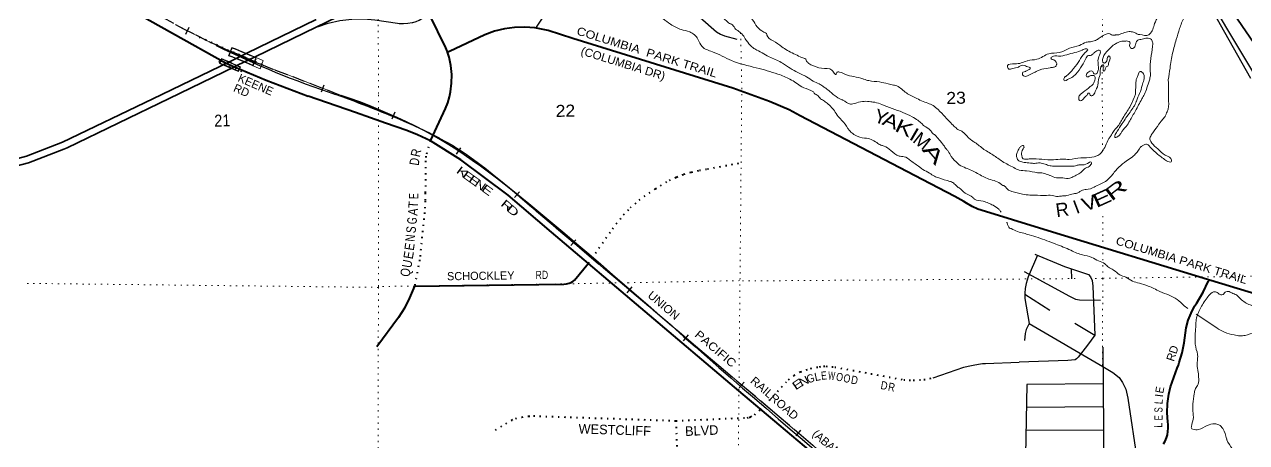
# Model space of a CAD drawing. Header units: feet. Extents: x 245918 to 509309, y -547785 to -360805.
# Drawn here: x 424774 to 442685, y -458892 to -452765 of the extents above; entities that cross this region are included whole.
import ezdxf
from ezdxf.enums import TextEntityAlignment as Align

# ---------------------------------------------------------------- set-up
doc = ezdxf.new("R2010")
doc.units = ezdxf.units.FT
doc.header["$LTSCALE"] = 60
for name, pattern in [('DOTTED', [1.5, 0.3, -1.2]), ('LONG_DASHED', [7.5, 6, -1.5]), ('MEDIUM_DASHED', [4.5, 3, -1.5])]:
    doc.linetypes.add(name, pattern=pattern)
for name, color, linetype, lineweight in [('18', 7, 'Continuous', 35), ('19', 7, 'Continuous', 25), ('23', 7, 'Continuous', 70), ('26', 7, 'Continuous', 40), ('27', 7, 'Continuous', 13), ('29', 7, 'Continuous', 25), ('34', 7, 'Continuous', 25), ('39', 7, 'Continuous', 13), ('53', 7, 'DOTTED', 40), ('55', 7, 'Continuous', 13), ('63', 7, 'Continuous', 25), ('7', 7, 'DOTTED', 13)]:
    doc.layers.add(name, color=color, linetype=linetype, lineweight=lineweight)
doc.layers.add('41', color=7, linetype='Continuous')
doc.layers.add('54', color=7, linetype='Continuous')

msp = doc.modelspace()

# ---------------------------------------------------------------- linework, layer by layer
at = {"layer": '18'}
msp.add_line((426894.41, -453851.1), (427851.92, -453385.81), dxfattribs=at)
for points in [[(429048.03, -452805.54), (429844.05, -452419.41), (429870.12, -452406.76), (429894.05, -452394.89), (430465.8, -452111.26)], [(426654.44, -453855.55), (427777.22, -453310.86), (428034.73, -453185.94), (429048.21, -452694.32)], [(427851.92, -453385.81), (427897.51, -453363.65), (428155.33, -453238.58), (429048.03, -452805.54)], [(420423.59, -455463.45), (420571.55, -455439.46), (421032.41, -455364.74), (421059.06, -455360.42), (421082.41, -455357.43), (423374.03, -455063.48), (423394.36, -455060.87), (423424.03, -455057.43), (424015.7, -454988.87), (424043.2, -454985.68), (424065.7, -454981.37), (424274.23, -454941.45), (424834.17, -454790.93), (425350.32, -454592.33), (425375.8, -454582.52), (425400.32, -454570.71), (426894.41, -453851.1)], [(420426.11, -455361.74), (420570.63, -455338.31), (421041.41, -455261.98), (423390.97, -454960.6), (424028.14, -454886.77), (424253.36, -454843.65), (424803.19, -454695.85), (425334.57, -454491.39), (426654.44, -453855.55)]]:
    msp.add_lwpolyline(points, dxfattribs=at)
at = {"layer": '19'}
msp.add_lwpolyline([(429048.03, -452805.54), (429083.58, -452793.54), (429225.58, -452745.58), (429397.56, -452706.95), (429572.63, -452686.51), (429748.88, -452684.48), (429910.97, -452698.98), (430240.7, -452745.02), (430265.8, -452748.52), (430290.7, -452749.51), (430330.26, -452751.08), (430394.73, -452746.89), (430458.41, -452735.97), (430466.75, -452734.03), (430514.66, -452719.84), (430560.83, -452700.73), (430584.37, -452688.7), (430710.72, -452616.92)], dxfattribs=at)
at = {"layer": '23', "lineweight": 35}
msp.add_lwpolyline([(443140.46, -453544.46), (442326.77, -452353.44), (442003.24, -451893.83)], dxfattribs=at)
at = {"layer": '26'}
msp.add_line((427729.63, -453333.99), (427851.92, -453385.81), dxfattribs=at)
for points in [[(423958.78, -451101.62), (424626.52, -451471.45), (426160.02, -452452.24), (427729.63, -453333.99)], [(430976.69, -453171.4), (430974.92, -453166.08), (430948.23, -453107.29), (430710.72, -452616.92)], [(435155.41, -453696.61), (432809.91, -452968.86), (432449.16, -452854.28), (432402.34, -452842.38), (432255.37, -452815.7), (432106.42, -452804.53), (431957.12, -452808.99), (431809.11, -452829.03), (431664, -452864.44), (431523.38, -452914.82), (431003.8, -453158.68), (430976.69, -453171.4)], [(431015.79, -453774.4), (431019.66, -453752.66), (431034.67, -453624.87), (431036.25, -453496.2), (431024.36, -453368.08), (430999.15, -453241.9), (430995.33, -453227.34), (430976.69, -453171.4)], [(427851.92, -453385.81), (428318.09, -453583.33), (428932.52, -453813.25)], [(430725.21, -454472.15), (430536.39, -454383.33), (430378.84, -454321.1), (430067.89, -454209.09), (429624.26, -454055.59), (428932.52, -453813.25)], [(435246.37, -458133.12), (432497.38, -455806.88), (431863.95, -455267.88), (431167.57, -454747.97), (430725.21, -454472.15), (430947.15, -453997.68), (430981.15, -453912.07), (431006.01, -453823.38), (431015.79, -453774.4)], [(442140.39, -456509.82), (442111.01, -456500.84), (439840.88, -455807.21), (439253.72, -455627.81), (438797.5, -455488.42), (438748.31, -455470.61), (438661.45, -455430.94), (438579.21, -455382.41), (438539.74, -455357.13), (438409.9, -455286.06), (437928.6, -455034.65), (436143.52, -454102.19), (435979.43, -454016.39), (435691.92, -453895.41), (435155.41, -453696.61)], [(430492.09, -456597.89), (432680.48, -456568.62), (432716.37, -456564.63), (432757.59, -456555.32), (432785.51, -456546.01), (432813.43, -456531.37), (432836.03, -456512.75), (433038.95, -456265.17)], [(441469.85, -458912.75), (441493, -458869.28), (441511.48, -458823.63), (441525.09, -458776.3), (441533.67, -458727.81), (441537.14, -458678.68), (441535.46, -458629.46), (441530.29, -458589.67), (441521.16, -458454.5), (441526.21, -458319.12), (441545.39, -458185), (441571.66, -458076.48), (441665.86, -457802.98), (441685.63, -457755.34), (441698.94, -457719.47), (441741.59, -457576.29), (441769.05, -457429.43), (441800.47, -457210.19), (441800.63, -457209.62), (441830.77, -457100.16), (441872.18, -456994.45), (441924.42, -456893.65), (441950.19, -456851.91), (442050.94, -456687.6), (442124.39, -456533.71), (442140.39, -456509.82)], [(443962.01, -457065.48), (442161.01, -456516.11), (442140.39, -456509.82)], [(430492.09, -456597.89), (430418.3, -456771.49), (430343.85, -456920.48), (430256.65, -457060.6), (429936.49, -457488.55)], [(439161.5, -460973.81), (439117.63, -460953.86), (439005.01, -460910.42), (438980.1, -460901.31), (438955.01, -460890.95), (438735.73, -460800.4), (438710.83, -460790.12), (438685.73, -460777.15), (438200.79, -460526.58), (437694.94, -460195.87), (437226.42, -459814.1), (436959.04, -459582.4), (436390.52, -459101.31), (435834.39, -458630.71), (435246.37, -458133.12)]]:
    msp.add_lwpolyline(points, dxfattribs=at)
at = {"layer": '29'}
for p, q in [((440116.88, -456346.23), (440117.06, -456492.13)), ((439435.41, -456716.26), (439799.73, -456949.67)), ((439501.27, -457147.23), (440580.1, -457775.16)), ((440168.02, -457143.26), (440459.88, -457320.21)), ((439457.91, -458371.98), (440585.89, -458362.21)), ((439452.85, -458711.95), (440589.28, -458706.34))]:
    msp.add_line(p, q, dxfattribs=at)
for points in [[(433679.08, -451887.33), (433993.73, -451982), (434027.53, -452000.21), (434065.85, -452033.43), (434136.42, -452123.3), (434301.5, -452354.41), (434679.06, -452660.62), (434918.98, -452871.72), (434976.3, -452905.21), (435033.93, -452930.5), (435212.79, -452978.21)], [(432267.34, -452817.87), (432408.11, -452616.14), (432446.9, -452583.43), (432494.96, -452554.8), (432566.48, -452529.25), (432615.01, -452516.47), (432692.79, -452508.54), (433039.12, -452517.18), (433883.94, -452547.85), (433989.22, -452544.58), (434022.43, -452536.91), (434057.98, -452523.19), (434175.74, -452440.82), (434285.88, -452341.75)], [(439584.48, -456130), (440015.38, -456312.38), (440366.13, -456429.34), (440398.4, -456464.63), (440421.79, -456518.46), (440433.59, -456599.77), (440459.88, -457320.21), (440352.6, -457464.11), (440217.14, -457639.36), (440193.75, -457662.76), (440172.59, -457677.32), (440064.7, -457689.42), (439350.25, -457711.37)], [(439619.1, -456144.65), (439483.69, -456462.57), (439455.85, -456560.58), (439441.82, -456633.12), (439434.8, -456700.98), (439437.9, -456779.01), (439501.27, -457147.23)], [(439428.1, -456385.77), (440088.06, -456746.33), (440177.08, -456792.52), (440234.68, -456801.61), (440543.83, -456807.32)], [(439501.23, -457145.23), (439454.68, -457236.86), (439438.1, -457294.25), (439432.07, -457394.23)], [(440577.31, -457491.94), (440595.02, -459288.72), (440600.71, -459317.19), (440617.08, -459338.25), (440662.19, -459377.38)], [(438092.05, -457941.3), (438543.33, -457789.43), (438606.85, -457771.89), (438679.98, -457755.93), (438754.43, -457742.63), (438812.93, -457734.65), (438860.5, -457730.91), (439350.25, -457711.37)], [(440580.1, -457775.16), (440725.31, -457865.2), (440817.27, -457938.81), (440866.31, -458012.41), (440915.36, -458110.55), (440946.01, -458239.36), (441088.33, -459191.38)], [(440582.64, -458032.28), (439462.87, -458038.69), (439447.41, -459077.49), (440592.78, -459061.08)]]:
    msp.add_lwpolyline(points, dxfattribs=at)
at = {"layer": '29', "linetype": 'DOTTED', "lineweight": 100}
msp.add_arc((421645.65, -467406.36), 15316.37, 65.65057, 67.03741, dxfattribs=at)
at = {"layer": '34'}
for p, q in [((441699.61, -451655.06), (443922.86, -455387.77)), ((441699.66, -451655.12), (443922.91, -455387.84)), ((441699.67, -451655.13), (443922.92, -455387.85)), ((441699.68, -451655.14), (443922.93, -455387.86))]:
    msp.add_line(p, q, dxfattribs=at)
at = {"layer": '34', "lineweight": 13}
for p, q in [((428445.7, -453430.18), (429421.28, -453805.52)), ((431922.27, -455199.33), (432034.18, -455294.56))]:
    msp.add_line(p, q, dxfattribs=at)
at = {"layer": '34'}
msp.add_lwpolyline([(441766.56, -451835.02), (441794.52, -451877.6), (441822.03, -451920.97), (441848.48, -451964.5), (441852.99, -451971.91), (441871.21, -452005.97), (442744.4, -453551.72)], dxfattribs=at)
at = {"layer": '34', "lineweight": 13}
for points in [[(441852.04, -451972.45), (441870.25, -452006.5), (442744.82, -453551.98)], [(432034.18, -455294.56), (432555.61, -455738.26), (433533.97, -456566.16), (434953.92, -457767.74), (435835.32, -458513.59)], [(435835.32, -458513.59), (437017.58, -459514.03), (437285.36, -459746.08)]]:
    msp.add_lwpolyline(points, dxfattribs=at)
for centre, radius, start, end in [((432732.35, -442100.98), 12113.06, 241.68253, 249.27477), ((426697.72, -461877.73), 8519.88, 61.44366, 71.30773), ((426555.59, -461651.81), 8392.61, 50.25583, 59.85392)]:
    msp.add_arc(centre, radius, start, end, dxfattribs=at)
at = {"layer": '34', "linetype": 'DOTTED', "lineweight": 100}
msp.add_arc((424315.58, -462098.73), 9590.58, 65.73942, 68.75715, dxfattribs=at)
at = {"layer": '34'}
for centre, major_axis, ratio, start_param, end_param in [((433944.25, -440078.75), (14431.82, -1012.35), 0.999999, 4.32742854, 4.45818459), ((433944.25, -440078.75), (14066.96, -3379.81), 0.999998, 4.49319284, 4.62394888), ((425830.64, -464253.07), (11006.37, -760.49), 0.999999, 1.16663174, 1.31660711), ((425830.64, -464253.07), (10731.19, -2561.31), 0.999998, 1.33194099, 1.48191636)]:
    msp.add_ellipse(centre, major_axis=major_axis, ratio=ratio, start_param=start_param, end_param=end_param, dxfattribs=at)
for points in [[(429397.76, -453807.64), (430469.16, -454241.07), (431189.44, -454626.6), (431626.75, -454952.95), (437238.26, -459726.27), (438107.72, -460352.94), (438548.7, -460588.04), (439038.79, -460817.97), (439754.42, -461033.08), (440795.69, -461183.92), (441366.2, -461184.97), (444030.98, -461107.69)], [(429397.79, -453807.7), (430469.19, -454241.13), (431189.47, -454626.65), (431626.78, -454953), (437238.28, -459726.3), (438107.74, -460352.97), (438548.72, -460588.07), (439038.81, -460818), (439754.44, -461033.11), (440795.7, -461183.94), (441366.22, -461184.99), (444030.99, -461107.7)]]:
    msp.add_spline(points, degree=3, dxfattribs=at)
at = {"layer": '39'}
for p, q in [((437509.41, -453652.29), (437430.96, -453632.92)), ((440461.43, -453579.79), (440454.47, -453595.97)), ((440511.22, -453594.82), (440513.55, -453583.87)), ((441770.32, -456890.54), (441825.28, -456927.27)), ((441947.36, -457008.87), (442248.18, -457209.93))]:
    msp.add_line(p, q, dxfattribs=at)
for points in [[(434135.73, -450585.38), (434270.82, -450731.15), (434310.13, -450778.31), (434398.16, -450926.54), (434459.55, -451053.38), (434465.88, -451065.26), (434507.65, -451130.4), (434575.13, -451180.86), (434577.84, -451208.88), (434590.53, -451234.64), (434602.75, -451320.59), (434634.91, -451402.02), (434729.92, -451588.19), (434770.87, -451699.49), (434836.78, -451924.5), (434930.18, -452126.76), (435012.08, -452271.13), (435042.4, -452280.4), (435053.46, -452242.01), (435026.65, -452134.37), (435024.39, -452124.39), (435017.3, -452082.46), (435053.54, -452087.56), (435098.8, -452210.79), (435181.05, -452369.19), (435237.27, -452450.03), (435299.54, -452532.72), (435444.14, -452697.58), (435609.14, -452875.98), (435654.06, -452906.94), (435656.42, -452920.93), (435748.81, -453004.87), (435873.38, -453092), (435954.94, -453144.12), (436143.9, -453239.68), (436164.2, -453249.19), (436225, -453273.75), (436237.78, -453303.52)], [(436473.31, -453671.4), (436420.7, -453633.91), (436333.44, -453593.97), (436237.6, -453532.18), (436166.52, -453497.87), (435944.68, -453371.04), (435885.52, -453332.4), (435712.96, -453250.47), (435507.55, -453139.28), (435452.57, -453106.57), (435374.31, -453026.29), (435338.89, -452975.02), (435288.95, -452904.07), (435227.54, -452855.46), (435196.87, -452832.16), (435149.18, -452771.17), (435124.72, -452755.73), (435118.66, -452753.88), (435073.74, -452722.91), (435016.14, -452666.19), (434939.88, -452585.86), (434909.25, -452564.56), (434892.04, -452518.86), (434849.39, -452419.64), (434807.82, -452362.51), (434722.89, -452256.32), (434688.1, -452229.11), (434653.25, -452199.89), (434545.59, -452146.43), (434455.86, -452088.5), (434402.37, -452035.69), (434396.2, -452029.82), (434350.47, -451966.78), (434286.59, -451900.19), (434185.42, -451786.38), (434114.56, -451681.85), (434042.46, -451607.43), (433992.61, -451540.49), (433981.37, -451492.62), (433964.32, -451418.37), (433948.69, -451362.11), (433915.61, -451273.63), (433808.38, -451079.74), (433783.41, -451044.26), (433745.23, -450962.98), (433722.46, -450935.46), (433719.65, -450903.44), (433700.18, -450888.51), (433612.65, -450757.21), (433582.95, -450718.14)], [(441095.53, -452911.05), (441119.64, -452912.45), (441252.07, -452915.16), (441261.89, -452906.89), (441310.26, -452837.48), (441338.19, -452752.53), (441453.3, -452547.06), (441498.81, -452443.62), (441535.46, -452386.54), (441555.1, -452370), (441556.84, -452359.93), (441630.56, -452261.8), (441687.51, -452214.24), (441808.78, -452092.86), (441828.81, -452077.78)], [(442328.25, -452176.2), (442375.95, -452154.89), (442467.81, -452138.55), (442556.1, -452140.36), (442628.61, -452152.58), (442757.61, -452177.43), (442797.95, -452186.46), (442875.08, -452222.63), (442918.55, -452275.71), (442943.07, -452293.14), (442985.41, -452302.11), (443033.88, -452314.94), (443103.04, -452353.33), (443178.54, -452403.6), (443244.31, -452466.13), (443252.53, -452473.96), (443342.71, -452549.92), (443418.19, -452600.19), (443570.92, -452690.65), (443619.54, -452709.48), (443737.53, -452774.74), (443881.36, -452884.23)], [(441536.86, -453575.19), (441563.38, -453404.81), (441601.86, -453183.2), (441655.05, -452987.3), (441703.03, -452823.63), (441769.2, -452665.52), (441807.66, -452600.37), (441881.48, -452506.25), (441974.63, -452383.58), (441990.46, -452358.48)], [(434023.53, -452585.45), (434244.38, -452761.76), (434398.76, -452838.13), (434524, -452873.1), (434645.02, -452978.38), (434706.01, -453089.18), (434856.34, -453163.64), (435138.41, -453292.96), (435500.16, -453400.23), (435817.4, -453492.58), (435993.78, -453566.38), (436165.38, -453677.37)], [(440460.75, -453580.85), (440467.78, -453542.56), (440455.15, -453518.81), (440436.9, -453511.24), (440402.88, -453514.1), (440357.24, -453533.29), (440343.16, -453531.65), (440334.69, -453513.8), (440345.94, -453483.43), (440371.34, -453456.72), (440407.11, -453443.79), (440431.47, -453455.22), (440440.04, -453477.07), (440470.58, -453494.35), (440507.53, -453449.3), (440514.28, -453398.98), (440514.12, -453392.97), (440512.7, -453258.61), (440542.38, -453163.59), (440537.91, -453145.65), (440474.17, -453163.29), (440434.85, -453194.36), (440411.31, -453215.02), (440355.45, -453226.44), (440336.07, -453253.01), (440272.88, -453370.92), (440181.69, -453491.55), (440124.78, -453541.12), (440081.15, -453560.27), (440011.6, -453586.08), (440008.99, -453562.07), (440028.21, -453529.5), (440034.13, -453525.34), (440149.58, -453412.13), (440234.76, -453291.65), (440322.05, -453175.13), (440354.89, -453126.16), (440334.7, -453120.66), (440275.03, -453140.2), (440169.67, -453176.93), (440050.11, -453208.02), (439930.31, -453229.06), (439834.25, -453237.49), (439822.59, -453251.82), (439818.73, -453257.93), (439837.33, -453279.54), (439859.53, -453285), (439890.26, -453310.3), (439903.26, -453348.09), (439899.45, -453356.2), (439893.85, -453372.4), (439854.22, -453391.44), (439806.27, -453398.66), (439684.51, -453421.77), (439634.76, -453437.05), (439573.44, -453470.68), (439492.18, -453508.82), (439428.4, -453524.46), (439403.93, -453509.02), (439399.47, -453491.08), (439406.82, -453464.82), (439444.6, -453451.84), (439458.42, -453443.47), (439513.53, -453401.98), (439501.2, -453390.25), (439460.8, -453379.23), (439426.32, -453364.04), (439384.28, -453367.1), (439342.69, -453388.2), (439255.07, -453412.46), (439201.05, -453417.82), (439190.77, -453408.05), (439183.74, -453368.11), (439285.4, -453343.5), (439468.79, -453298.79), (439474.75, -453296.64), (439612.58, -453275.14), (439787.04, -453194.54), (439941.01, -453176.65), (440010.61, -453152.83), (440087.81, -453112.79), (440235.16, -453070.99), (440334.31, -453026.38), (440396.29, -453018.82), (440469.99, -452998.92), (440525.3, -452965.45), (440644.03, -452902.29), (440682.12, -452901.34), (440704.52, -452914.82), (440760.79, -452919.43), (440766.76, -452917.27), (440790.81, -452916.68), (440874.38, -452890.51), (440964.12, -452870.21), (440996.24, -452871.41), (441026.46, -452876.67), (441095.53, -452911.05)], [(441260.87, -453580.62), (441275.4, -453516.33), (441271.35, -453436.19), (441283, -453263.4), (441306.62, -453088.3), (441309.31, -453036.08), (441289.99, -452986.42), (441257.46, -452969.17), (441209.25, -452966.37), (441135.5, -452984.27), (441103.58, -452991.08), (441066.31, -453024.1), (441057.32, -453064.45), (441040.24, -453102.99), (441016.55, -453117.63), (440986.23, -453108.36), (440973.64, -453086.6), (440971.48, -453080.64), (440976.07, -453024.36), (440941.53, -453007.18), (440915.48, -453007.83), (440839.46, -453015.75), (440805.7, -453028.63), (440748.28, -453058.14), (440687.42, -453109.82), (440593.97, -453220.47), (440573.4, -453279.16), (440578.32, -453315.14), (440600.79, -453330.62), (440610.7, -453326.37), (440616.67, -453324.21), (440638.05, -453297.6), (440654.5, -453235), (440666.33, -453226.69), (440680.62, -453236.36), (440663.02, -453333.08), (440657.88, -453367.31), (440620.46, -453394.32), (440605.6, -453440.82), (440591.72, -453447.19), (440581.23, -453429.4), (440589.52, -453360.99), (440577.39, -453357.28), (440567.53, -453363.55), (440540.11, -453468.54), (440540.37, -453478.57), (440514.81, -453577.49), (440513.55, -453583.87)], [(436237.78, -453303.52), (436268.67, -453334.83), (436301.25, -453354.07), (436457.02, -453406.34), (436608.16, -453434.64), (436655.8, -453493.63), (436663.92, -453497.43), (436677.64, -453485.05), (436681.19, -453466.91), (436721.17, -453461.9), (436806.28, -453495.87), (437062.68, -453561.66), (437076.85, -453567.32), (437149.58, -453587.56), (437306.53, -453607.7), (437431.57, -453634.66)], [(441178.04, -453582.14), (441176.05, -453489.79), (441149.75, -453461.91), (441127.63, -453454.05), (441101.81, -453486.33), (441080.18, -453542.63), (441065.49, -453584.39)], [(441119.77, -454579.31), (441112.91, -454593.08), (441066.82, -454651.7), (441013.07, -454704.22), (440927.29, -454765.01), (440813.69, -454858.09), (440708.32, -454977.17), (440652.62, -455037.73), (440580.8, -455086.39), (440497.84, -455124.23), (440453.72, -455147.59), (440334.84, -455182.43), (440320.8, -455182.53), (440240.88, -455215.08), (440202.86, -455235.52), (440196.86, -455237.58), (440150.8, -455245.93), (440051.41, -455272.18), (439999.5, -455277.37), (439944.99, -455282.56), (439899.33, -455287.41), (439862.2, -455276.11), (439753.82, -455268.88), (439575.3, -455268.17), (439511.1, -455266.63), (439400.65, -455249.39), (439245.92, -455212.42), (439196.61, -455191.47), (439163.23, -455156.87), (439128.91, -455127.04), (439098.74, -455117.24), (439092.68, -455111.26), (438909.52, -455030.37), (438740.37, -454947.39), (438569.26, -454868.42), (438474.61, -454820.98), (438452.39, -454801.09), (438357.34, -454701.52), (438311.09, -454621.99), (438285.13, -454590.85), (438246.2, -454536.34), (438217.65, -454500), (438178.71, -454453.28), (438121.61, -454388.39), (438075.77, -454350.63), (438045.36, -454308.74), (437962.68, -454253.2), (437924.3, -454217.37), (437867.76, -454169.66), (437783.11, -454118.14), (437648.21, -454052.95), (437489.3, -453995.95), (437338.41, -453938.9), (437237.86, -453905.55), (437177.63, -453897.96), (437131.45, -453892.28), (437029.2, -453899.05), (436913.09, -453927.96), (436881.03, -453932.22), (436768.24, -453872.88), (436754.15, -453866.96), (436643.32, -453801.59), (436518.16, -453700.23), (436473.22, -453671.35)], [(441065.49, -453584.39), (441059.53, -453721.26), (441056.03, -453787.47), (441038.36, -453835.72), (440973.26, -453974.57), (440872.22, -454135.74), (440787.02, -454270.71), (440733.36, -454333.26), (440697.74, -454395.69), (440667.98, -454438.02), (440616.67, -454544.68), (440569.17, -454627.25), (440519.41, -454675.74), (440489.45, -454691.99), (440341.22, -454717.14), (440273.04, -454719.64), (440256.99, -454719.76), (440086.68, -454743.06), (439982.34, -454737.8), (439858.06, -454748.74), (439683.49, -454739.98), (439524.99, -454735.12), (439470.85, -454737.51), (439400.53, -454721.98), (439398.47, -454715.98), (439388.1, -454671.94), (439409.52, -454589.57), (439423.26, -454551.37), (439417.18, -454543.38), (439381.11, -454547.66), (439353.27, -454577.95), (439347.34, -454590.02), (439317.77, -454656.41), (439311.97, -454682.53), (439318.22, -454712.56), (439336.6, -454754.54), (439358.75, -454766.4), (439424.46, -454786.15), (439519.44, -454795.32), (439575.65, -454800.92), (439657.84, -454794.31), (439732.19, -454811.82), (439806.59, -454835.33), (439874.83, -454840.86), (440031.29, -454841.72), (440039.32, -454841.66), (440125.57, -454843.04), (440193.69, -454832.52), (440237.72, -454820.17), (440329.94, -454813.47), (440407.94, -454784.84), (440410.1, -454804.88), (440402.18, -454816.97), (440378.33, -454845.21), (440310.39, -454879.8), (440286.53, -454906.04), (440152.81, -454991.24), (440094.85, -455017.73), (439990.53, -455014.48), (439898.23, -455011.14), (439807.73, -454979.72), (439793.64, -454973.8), (439705.15, -454944.36), (439622.85, -454936.95), (439462.18, -454910.04), (439353.77, -454898.8), (439273.26, -454863.29), (439110.09, -454774.24), (438968.93, -454677), (438817.74, -454581.85), (438751.13, -454528.19), (438688.16, -454483.96), (438652.19, -454459.97), (438603.85, -454418.97), (438541.14, -454351.24), (438529.02, -454341.31), (438454.49, -454301.75), (438402, -454258.01), (438268.54, -454120.61), (438163.37, -454011.09), (438090.71, -453953.46), (438014.23, -453919.92), (437831.08, -453841.05), (437681.98, -453755.91), (437540.39, -453659.03), (437509.41, -453652.29)], [(440454.47, -453595.97), (440435.07, -453639.58), (440393.24, -453675.98), (440289.58, -453758.96), (440249.69, -453787.32), (440226.03, -453839.63), (440228.22, -453863.68), (440232.34, -453877.69), (440266.44, -453877.45), (440316.21, -453828.95), (440344.1, -453804.68), (440363.89, -453770.44), (440381.96, -453772.33), (440392.23, -453802.33), (440406.32, -453810.25), (440426.37, -453808.09), (440468.01, -453747.64), (440483.76, -453709.42), (440487.72, -453703.37), (440511.24, -453594.75)], [(441260.87, -453580.62), (441225.8, -453693.99), (441190.42, -453786.49), (441150.84, -453854.96), (441055.95, -454032.12), (440972.83, -454177.12), (440921.32, -454257.7), (440879.54, -454302.12), (440782.14, -454415.14), (440756.11, -454421.34), (440753.93, -454399.29), (440787.5, -454330.87), (440860.83, -454218.04), (440977.85, -454048.73), (441068.9, -453893.67), (441070.85, -453887.63), (441118.12, -453774.99), (441155.32, -453658.41), (441178.04, -453582.14)], [(441536.86, -453575.19), (441542.23, -453631.52), (441540.83, -453707.74), (441542.24, -453888.21), (441523.38, -454042.76), (441505.6, -454076.98), (441497.76, -454101.1), (441490.65, -454113.41), (441477.93, -454129.32), (441430.23, -454185.82), (441415.1, -454205.74), (441400.48, -454228.15), (441309.19, -454353.14), (441296.38, -454372.43), (441281.48, -454401.47), (441269.67, -454429.63), (441271.93, -454461.7), (441290.24, -454495.66), (441294.3, -454501.65), (441383.24, -454589.23), (441494.28, -454680.68), (441587.12, -454754.2), (441581.27, -454776.3), (441549.2, -454778.53), (441482.73, -454742.92), (441353.56, -454641.59), (441252.48, -454540.06), (441232.29, -454524.16), (441184.19, -454528.52), (441148.26, -454550.84), (441136.89, -454559.5), (441119.77, -454579.31)], [(436164.98, -453677.21), (436297.77, -453731.93), (436336.05, -453753.7), (436350.24, -453773.66), (436406.7, -453811.35), (436429.01, -453841.26), (436483.45, -453878.96), (436537.93, -453918.67), (436657.29, -454048.15), (436718.14, -454133.94), (436778.81, -454197.66), (436864, -454317.36), (436912.51, -454365.14), (436946.77, -454384.94), (437087.53, -454430.03), (437093.54, -454429.99), (437264.57, -454496.92), (437327.03, -454532.57), (437373.27, -454546.26), (437472.07, -454611.72), (437593.05, -454693.06), (437627.2, -454698.82), (437665.34, -454702.56), (437764.09, -454762), (437895.2, -454855.29), (437939.6, -454889.06), (438038.3, -454942.48), (438110.89, -454990.08), (438173.24, -455013.69), (438336.12, -455064.64), (438344.15, -455066.58), (438400.57, -455098.26), (438457.15, -455151.99), (438471.26, -455159.91), (438561.79, -455237.82), (438672.08, -455298.61), (438684.35, -455312.83), (438699.2, -455324.69), (438823.81, -455355.87), (438902.23, -455381.36), (438970.7, -455414.96), (439053.39, -455472.51), (439079.71, -455504.4), (439090.24, -455517.47)], [(439170.38, -455664.49), (439175.32, -455674.16), (439212.73, -455749.29), (439236.91, -455756.71)], [(439236.91, -455756.71), (439329.1, -455799.73), (439419.79, -455824.92), (439500.5, -455848.19), (439631.39, -455889.15), (439887.8, -455983.81), (440109.14, -456074.44), (440199.73, -456115.89), (440282.17, -456141.36), (440416.85, -456178.47), (440515.53, -456229.89), (440610.15, -456273.33), (440660.68, -456323.09), (440731.18, -456360.68), (440737.23, -456364.65), (440828.02, -456432.17), (440916.57, -456469.62), (441011.27, -456525.08), (441113.81, -456556.42), (441242.51, -456597.59), (441413.61, -456676.57), (441548.45, -456733.74), (441667.28, -456795.04), (441768.3, -456888.55), (441770.32, -456890.54)], [(441929.78, -457414.89), (441931.8, -457321.88), (441939.88, -457200.6), (441945.27, -457111.67), (441964.14, -457022.73), (441996.48, -456952.66), (442036.9, -456875.86), (442094.84, -456788.27), (442147.4, -456722.24), (442218.81, -456681.82), (442242.31, -456686.32)], [(443222.33, -456898.15), (443209.11, -456910.18), (443141.09, -456934.73), (442994.63, -456933.75), (442930.37, -456926.19), (442867.93, -456894.54), (442859.9, -456892.59), (442785.63, -456887.1), (442739.4, -456875.4), (442596.25, -456784.15), (442535.64, -456728.43), (442469.21, -456698.82), (442416.89, -456677.13), (442380.82, -456683.4), (442362.87, -456697.57), (442341, -456723.79), (442306.92, -456726.03), (442266.61, -456702.26), (442242.31, -456686.32)], [(442248.18, -457209.93), (442363.03, -457275.27), (442501.74, -457314.36), (442590.09, -457327.76), (442664.25, -457321.2), (442806.31, -457276.06), (442950.6, -457258.96), (443082.98, -457260), (443199.61, -457297.27), (443314.06, -457312.48), (443432.57, -457333.67), (443472.82, -457351.43), (443581.56, -457406.79), (443611.97, -457446.67), (443684.62, -457504.3), (443690.69, -457510.27), (443751.33, -457569.99), (443761.52, -457591.97), (443791.77, -457611.81), (443834.04, -457631.55), (443924.48, -457652.95), (443973.66, -457668.86)], [(441929.78, -457414.89), (441939.59, -457488.72), (441968.81, -457636.93), (441966.97, -457659), (441961.89, -457781.37), (441972.35, -457837.45), (441983.1, -457931.63), (441973.88, -458037.99), (441964, -458058.12), (441932.31, -458112.49), (441918.76, -458176.76), (441899.84, -458325.3), (441896.42, -458403.54), (441905.32, -458517.79), (441876.33, -458662.39), (441876.47, -458680.44), (441896.65, -458696.33), (441980.93, -458699.76), (442108.9, -458642.7), (442219.05, -458617.85), (442279.34, -458631.47), (442335.94, -458687.21), (442393.26, -458837.22), (442397.38, -458851.23), (442480.66, -458985.01), (442537.37, -459056.81), (442611.98, -459106.41), (442646.22, -459124.22), (442728.94, -459185.81), (442735.06, -459197.8), (442773.49, -459239.64), (442779.91, -459291.73), (442768.1, -459321.9), (442692.12, -459354.53), (442635.87, -459344.9), (442573.79, -459359.38), (442461.42, -459356.16), (442326.93, -459347.08), (442314.88, -459345.16), (442234.66, -459347.73), (442172.56, -459360.21), (442142.54, -459370.45), (442104.85, -459426.86), (442093.22, -459479.09), (442089.59, -459529.26)]]:
    msp.add_spline(points, degree=3, dxfattribs=at)
at = {"layer": '53'}
msp.add_line((427931.17, -453219.24), (427323.38, -452945.19), dxfattribs=at)
for points in [[(430725.21, -454472.15), (430670.58, -454646.03), (430658.61, -454696.59), (430653.05, -454763.77), (430649.19, -455233.28), (430647.24, -455350.07), (430637.14, -455520.38), (430566.3, -456215.88), (430492.09, -456597.89)], [(433038.95, -456265.17), (433392.53, -455758.4), (433553.64, -455553.25), (433654.69, -455449.49), (433784.85, -455339.37), (434020.3, -455174.11), (434226.12, -455051.3), (434331.41, -455001.17), (434440.43, -454958.6), (434552.11, -454929.33), (434666.26, -454902.12), (434783.45, -454881.44), (435267.21, -454793.14)], [(431676.81, -458708.36), (431916.9, -458563.09), (431969.74, -458540.84), (432064.14, -458518.22), (432163.86, -458504.92), (432234.1, -458501.79), (434322.37, -458572.09), (435364.79, -458527.37), (435395.98, -458523.53), (435421.24, -458514.22), (435471.77, -458484.95), (435563.01, -458406.76), (435972.13, -457971.21), (436054.78, -457908.25), (436148.52, -457855.71), (436232.94, -457824.44), (436296.1, -457806.48), (436426.4, -457779.88), (436484.9, -457774.55), (436519.46, -457774.55), (436648.71, -457785.06), (437661.21, -457971.12), (437741.31, -457978.1), (437799.81, -457978.1), (437956.7, -457970.11), (438092.05, -457941.3)], [(434322.37, -458572.09), (434360.19, -459769.2), (434352.97, -459814.62), (434327.71, -459867.83), (434258.5, -459976.71), (433938.38, -460399.1), (432943.71, -461443.78)]]:
    msp.add_lwpolyline(points, dxfattribs=at)
at = {"layer": '55'}
for p, q in [((427632.25, -453333.64), (427661.91, -453264.75)), ((427666.33, -453274.7), (427642.44, -453330.18)), ((427905.17, -453444.58), (427930.34, -453389.63)), ((427940.62, -453386.43), (427909.38, -453454.62))]:
    msp.add_line(p, q, dxfattribs=at)
for centre, radius, start, end in [((421674.19, -467399.61), 15351.37, 65.90679, 67.0374), ((421674.19, -467399.61), 15343.37, 65.93687, 67.01216), ((421672.32, -467400.35), 15276.37, 65.90371, 67.0374), ((421672.32, -467400.35), 15284.37, 65.93378, 67.00799)]:
    msp.add_arc(centre, radius, start, end, dxfattribs=at)
at = {"layer": '63'}
for p, q in [((427138.69, -452905.33), (427188.83, -452806.74)), ((428126.87, -453364.91), (428168.97, -453262.62)), ((429128.78, -453750.31), (429168.5, -453647.08)), ((430201.87, -454050.42), (430156.96, -454151.5)), ((431162.6, -454572.83), (431101.53, -454665.05)), ((432028.03, -455215.65), (431956.34, -455299.89)), ((432853.76, -455920.47), (432782.31, -456004.91)), ((433673.93, -456611.1), (433602.48, -456695.53)), ((434501.1, -457314.47), (434429.65, -457398.91)), ((435321.27, -458005.09), (435249.82, -458089.53)), ((436148.44, -458708.47), (436076.99, -458792.91))]:
    msp.add_line(p, q, dxfattribs=at)
at = {"layer": '63', "lineweight": 13}
for p, q in [((427765.54, -453222.82), (427813.53, -453101.44)), ((427801.2, -453154.37), (427818.04, -453111.77)), ((427776.12, -453217.79), (427795.31, -453169.26)), ((428163.75, -453254.28), (428144.29, -453301.57)), ((428228.11, -453416.94), (428270.68, -453293.55))]:
    msp.add_line(p, q, dxfattribs=at)
at = {"layer": '63', "linetype": 'MEDIUM_DASHED'}
for points in [[(412020, -444572.84), (418016.9, -447854.5), (419298.12, -448555.62), (419811.19, -448836.38), (424647.75, -451483.07), (426798.99, -452660.29), (426986.96, -452763.54), (427096.9, -452822.83), (427285.87, -452918.93), (427474.55, -453012.34), (427617.54, -453080.01)], [(427617.54, -453080.01), (427665.66, -453102.79), (427859.62, -453189.13), (428053.3, -453272.77), (428248.27, -453353.01), (428446.09, -453429.16), (428454.64, -453432.45), (429414.25, -453803.37)]]:
    msp.add_lwpolyline(points, dxfattribs=at)
at = {"layer": '63', "lineweight": 13}
for points in [[(427795.31, -453169.26), (427856.41, -453196.46), (428050.19, -453280.14), (428138.2, -453316.36), (428120.35, -453359.73)], [(428144.29, -453301.57), (428056.41, -453265.4), (427862.83, -453181.8), (427801.2, -453154.37)]]:
    msp.add_lwpolyline(points, dxfattribs=at)
at = {"layer": '63', "linetype": 'LONG_DASHED'}
msp.add_lwpolyline([(437016.86, -459514.87), (435834.6, -458514.43), (434953.2, -457768.58), (433533.25, -456567), (432554.89, -455739.1), (432033.46, -455295.4), (431921.56, -455200.18), (431920.78, -455199.53), (431807.34, -455106.28), (431692.38, -455016.16), (431575.82, -454927.97), (431457.54, -454840.53), (431337.76, -454756.2), (431217.01, -454674.35), (431094.55, -454593.26), (430970.59, -454515.28), (430845.65, -454439.77), (430769.87, -454395.28), (430638.53, -454324.78), (430506.31, -454257.66), (430372.85, -454192.79), (430237.83, -454129.02), (430101.94, -454068.63), (429965.56, -454010.9), (429827.63, -453954.27), (429688.82, -453901.03), (429549.54, -453850.44), (429416.19, -453804.25)], dxfattribs=at)
at = {"layer": '63', "lineweight": 13}
for radius, start, end in [(9653.34, 65.81536, 68.75714), (9645.34, 66.48641, 68.70779), (9523.34, 65.73942, 68.75715), (9531.34, 66.47274, 68.71114)]:
    msp.add_arc((424315.58, -462098.73), radius, start, end, dxfattribs=at)
at = {"layer": '7'}
for p, q in [((429938.41, -448809.64), (429964.46, -453794.02)), ((440582.95, -451146.33), (440573.26, -452950.36)), ((435270.18, -452884.73), (435287.4, -453694.12)), ((440570.6, -453373.64), (440570.36, -453593.73)), ((440573.44, -454618.25), (440570.36, -453593.73)), ((429962.26, -456605.28), (429964.46, -453794.02)), ((435287.4, -453694.12), (435210.9, -461877.79)), ((435287.41, -453694.12), (435286.25, -453817.46)), ((440579.09, -456491.12), (440576.25, -455549.9)), ((440174.25, -456489.31), (435260.95, -456523.92)), ((440575.11, -456487.07), (440398.42, -456488.06)), ((440573.36, -457761.65), (440577.45, -456485.5)), ((440580.72, -456485.34), (443949.92, -456437.85)), ((429962.25, -456617.81), (424751.48, -456558.43)), ((429962.25, -456617.81), (429950.23, -461812.15)), ((429962.25, -456617.81), (429962.26, -456605.28)), ((432830.46, -456564.4), (429962.26, -456605.28))]:
    msp.add_line(p, q, dxfattribs=at)
msp.add_lwpolyline([(435255.66, -456519.23), (433625.44, -456549.59), (432830.46, -456564.4)], dxfattribs=at)

# ---------------------------------------------------------------- texts
at = {"layer": '27'}
for s, rotation, width, p in [('COLUMBIA  PARK TRAIL', 342.777, 1.15, (432857, -452910.17)), ('(COLUMBIA DR)', 342.762, 1.05, (432917.81, -453202.3)), ('COLUMBIA PARK TRAIL', 343.01, 1.1, (440758.32, -455985.34)), ('RD', 0.817, 0.8, (432265.55, -456496))]:
    msp.add_text(s, height=120, rotation=rotation, dxfattribs=dict(at, width=width)).set_placement(p)
for s, rotation, p in [('KEENE', 336.432, (427891.46, -453593.59)), ('RD', 336.432, (427826.06, -453740)), ('SCHOCKLEY', 0.766, (430967.92, -456514.39))]:
    msp.add_text(s, height=120, rotation=rotation, dxfattribs=at).set_placement(p)
for s, rotation, width, p in [('K', 323.392, 1.5, (431156.15, -454976.61)), ('E', 324.084, 1.5, (431245.95, -455041.95)), ('E', 324.427, 1.5, (431335.46, -455105.21)), ('N', 325.427, 1.35, (431421.71, -455166.92)), ('E', 323.703, 1.5, (431523.58, -455239.94)), ('R', 319.831, 1.5, (431809.58, -455466.3)), ('D', 319.738, 1.5, (431894.87, -455538.94)), ('E', 79.13, 0.9, (441471.49, -458130.58)), ('L', 85.726, 0.85, (441456.13, -458295.6)), ('S', 88.611, 0.7, (441454.16, -458413.26)), ('E', 89.708, 0.7, (441453.28, -458527.75)), ('L', 88.72, 0.8, (441450.95, -458637.91))]:
    msp.add_text(s, height=120, rotation=rotation, dxfattribs=dict(at, width=width)).set_placement(p, align=Align.CENTER)
for s, rotation, p in [('R', 71.567, (441637.11, -457656.32)), ('D', 72.494, (441673.59, -457547.47)), ('I', 82.85, (441460.93, -458209.84))]:
    msp.add_text(s, height=120, rotation=rotation, dxfattribs=at).set_placement(p, align=Align.CENTER)
at = {"layer": '41'}
for s, rotation, width, p in [('Y', 340.689, 1.1, (437295.35, -454215.81)), ('A', 337.905, 1.25, (437434.53, -454268.64)), ('K', 335.082, 1.4, (437628.26, -454372.06)), ('I', 329.785, 1.25, (437765.81, -454462.55)), ('A', 310.815, 1.75, (438022.82, -454722.78)), ('R', 37.311, 1.65, (440830.66, -455268.75)), ('V', 19.311, 1.2, (440412.08, -455476)), ('E', 24.356, 1.5, (440604.86, -455401.8))]:
    msp.add_text(s, height=200, rotation=rotation, dxfattribs=dict(at, width=width)).set_placement(p, align=Align.CENTER)
for s, rotation, p in [('M', 321.84, (437866.62, -454549.35)), ('R', 7.76, (439997.44, -455576.63)), ('I', 20.764, (440225.34, -455531.56))]:
    msp.add_text(s, height=200, rotation=rotation, dxfattribs=at).set_placement(p, align=Align.CENTER)
at = {"layer": '54'}
for s, height, rotation, width, p in [('D', 140, 81.268, 0.8, (430560.17, -454785.09)), ('R', 140, 77.558, 0.85, (430580.49, -454660.31)), ('E', 140, 89.041, 0.7, (430548.79, -455280.78)), ('A', 140, 84.184, 0.85, (430537.4, -455518.06)), ('T', 140, 86.605, 0.9, (430542.42, -455410.08)), ('G', 140, 84.184, 0.7, (430523.77, -455646.54)), ('S', 140, 84.184, 0.8, (430510.31, -455778.69)), ('E', 140, 81.184, 0.85, (430487.08, -456031.51)), ('N', 140, 84.184, 0.75, (430496.96, -455901.76)), ('E', 140, 80.184, 0.9, (430473.67, -456155.41)), ('Q', 140, 79.007, 0.85, (430426.57, -456410.77)), ('U', 140, 79.007, 0.85, (430452.63, -456284.57)), ('E', 120, 34.273, 1.45, (436139.84, -458085.88)), ('N', 120, 27.323, 1.2, (436225.55, -458044.7)), ('G', 120, 16.373, 0.9, (436312.25, -458009.31)), ('E', 120, 5.198, 0.8, (436497.27, -457969.23)), ('W', 120, 354.353, 0.65, (436597.91, -457972.8)), ('O', 120, 349.588, 0.8, (436710.77, -457990.34)), ('O', 120, 349.588, 0.8, (436818.02, -458011.51)), ('D', 120, 349.588, 0.85, (436928.75, -458035.01)), ('D', 120, 349.588, 0.85, (437363.8, -458114.73)), ('R', 120, 349.588, 0.85, (437472.66, -458137.88))]:
    msp.add_text(s, height=height, rotation=rotation, dxfattribs=dict(at, width=width)).set_placement(p, align=Align.CENTER)
for s, height, rotation, p in [('L', 120, 11.541, (436408.12, -457983.66)), ('WESTCLIFF', 140, 358.072, (433422.99, -458775.71)), ('BLVD', 140, 2.457, (434703.06, -458785.59))]:
    msp.add_text(s, height=height, rotation=rotation, dxfattribs=at).set_placement(p, align=Align.CENTER)
at = {"layer": '63'}
for s, rotation, width, p in [('UNION', 319.762, 1.05, (433897.36, -456752.38)), ('PACIFIC', 319.762, 1.15, (434587.11, -457328.48)), ('RAILROAD', 319.088, 1.05, (435402.4, -458005.18))]:
    msp.add_text(s, height=120, rotation=rotation, dxfattribs=dict(at, width=width)).set_placement(p)
msp.add_text('(ABANDONED)', height=120, rotation=319.088, dxfattribs=at).set_placement((436309.86, -458782.09))
at = {"layer": '7'}
for s, rotation, width, p in [('23', 1.414, 1.1, (438286.07, -453931.31)), ('22', 1.414, 1.1, (432561.18, -454120.5)), ('21', 1.416, 0.9, (427558.56, -454263.28))]:
    msp.add_text(s, height=175.5, rotation=rotation, dxfattribs=dict(at, width=width)).set_placement(p)

doc.saveas('drawing.dxf')
